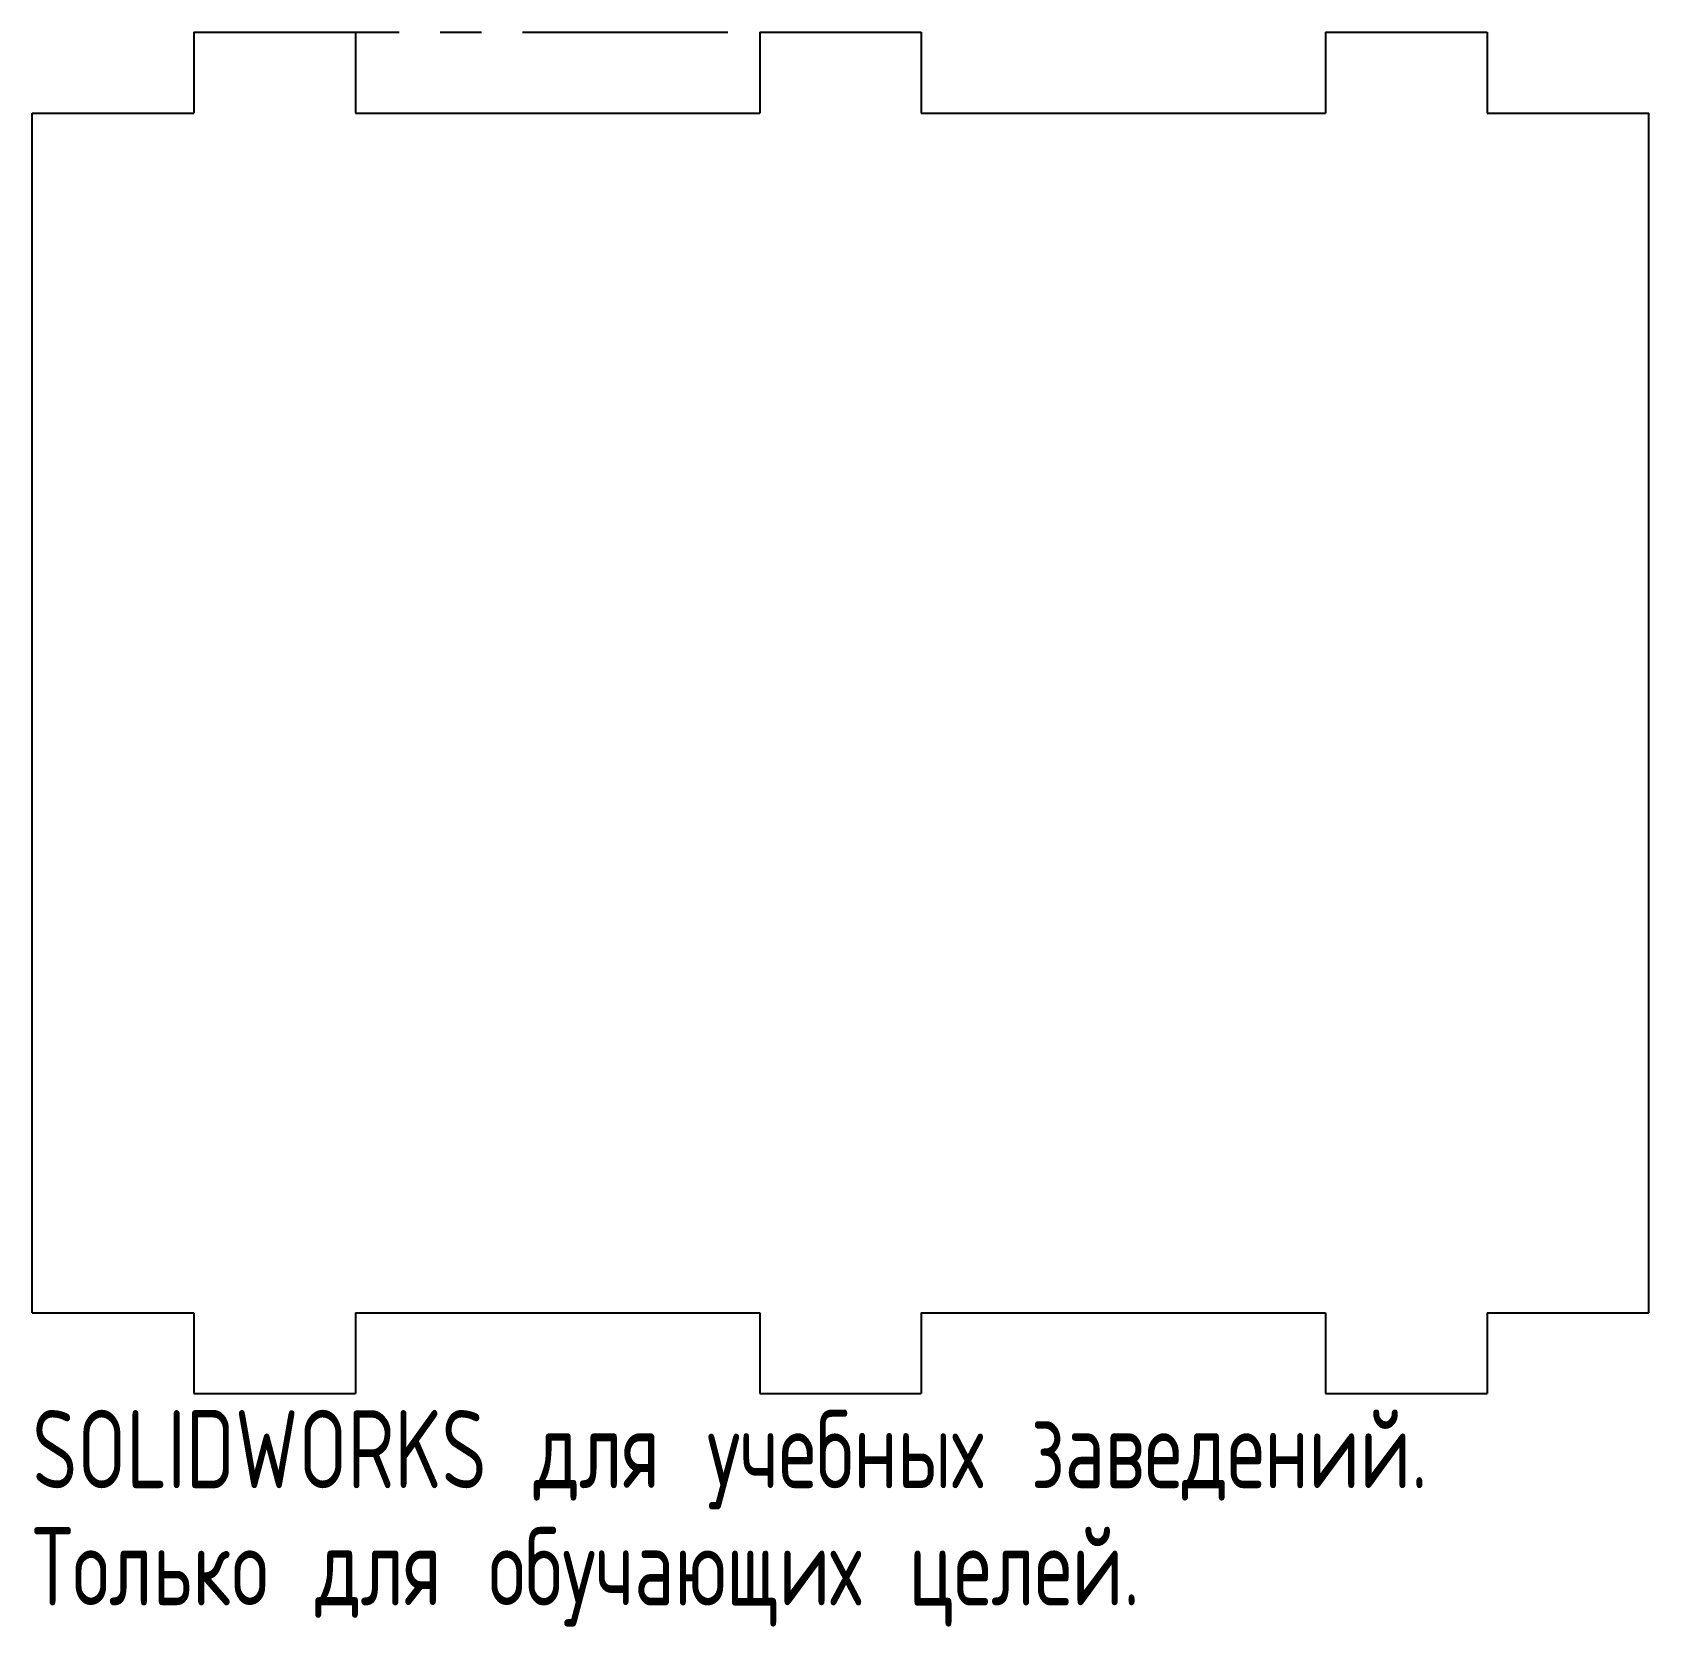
# Model space of a CAD drawing. Extents: x 0 to 100, y -19 to 79.
import ezdxf

# ---------------------------------------------------------------- set-up
doc = ezdxf.new("R2010")
doc.units = 0
doc.linetypes.add('CENTERX2', pattern=[20.32, 12.7, -2.54, 2.54, -2.54])
doc.layers.get('0').update_dxf_attribs({"linetype": 'CONTINUOUS'})
doc.styles.add('SLDTEXTSTYLE0', font='TXT', dxfattribs={"width": 0.7, "bigfont": 'bigfont'})

msp = doc.modelspace()

# ---------------------------------------------------------------- linework, layer by layer
at = {"color": 7, "linetype": 'CONTINUOUS'}
for p, q in [((10, 79.2), (20, 79.2)), ((10, 79.2), (10, 74.2)), ((20, 79.2), (20, 74.2)), ((45, 79.2), (55, 79.2)), ((45, 79.2), (45, 74.2)), ((55, 79.2), (55, 74.2)), ((80, 79.2), (90, 79.2)), ((80, 79.2), (80, 74.2)), ((90, 79.2), (90, 74.2)), ((0, 0), (0, 74.2)), ((0, 74.2), (10, 74.2)), ((20, 74.2), (45, 74.2)), ((55, 74.2), (80, 74.2)), ((90, 74.2), (100, 74.2)), ((100, 0), (100, 74.2)), ((0, 0), (10, 0)), ((10, 0), (10, -5)), ((20, 0), (45, 0)), ((20, 0), (20, -5)), ((45, 0), (45, -5)), ((55, 0), (80, 0)), ((55, 0), (55, -5)), ((80, 0), (80, -5)), ((90, 0), (100, 0)), ((90, 0), (90, -5)), ((10, -5), (20, -5)), ((45, -5), (55, -5)), ((80, -5), (90, -5))]:
    msp.add_line(p, q, dxfattribs=at)
at = {"color": 7, "linetype": 'CENTERX2'}
msp.add_line((10, 79.2), (45, 79.2), dxfattribs=at)

# ---------------------------------------------------------------- texts
at = {"color": 7, "linetype": 'CONTINUOUS', "char_height": 4.8336, "attachment_point": 1, "style": 'SLDTEXTSTYLE0'}
for s, insert in [('SOLIDWORKS для учебных заведений.', (0, -6.02)), ('Только для обучающих целей.', (0, -13.27))]:
    msp.add_mtext(s, dxfattribs=dict(at, insert=insert))

doc.saveas('drawing.dxf')
